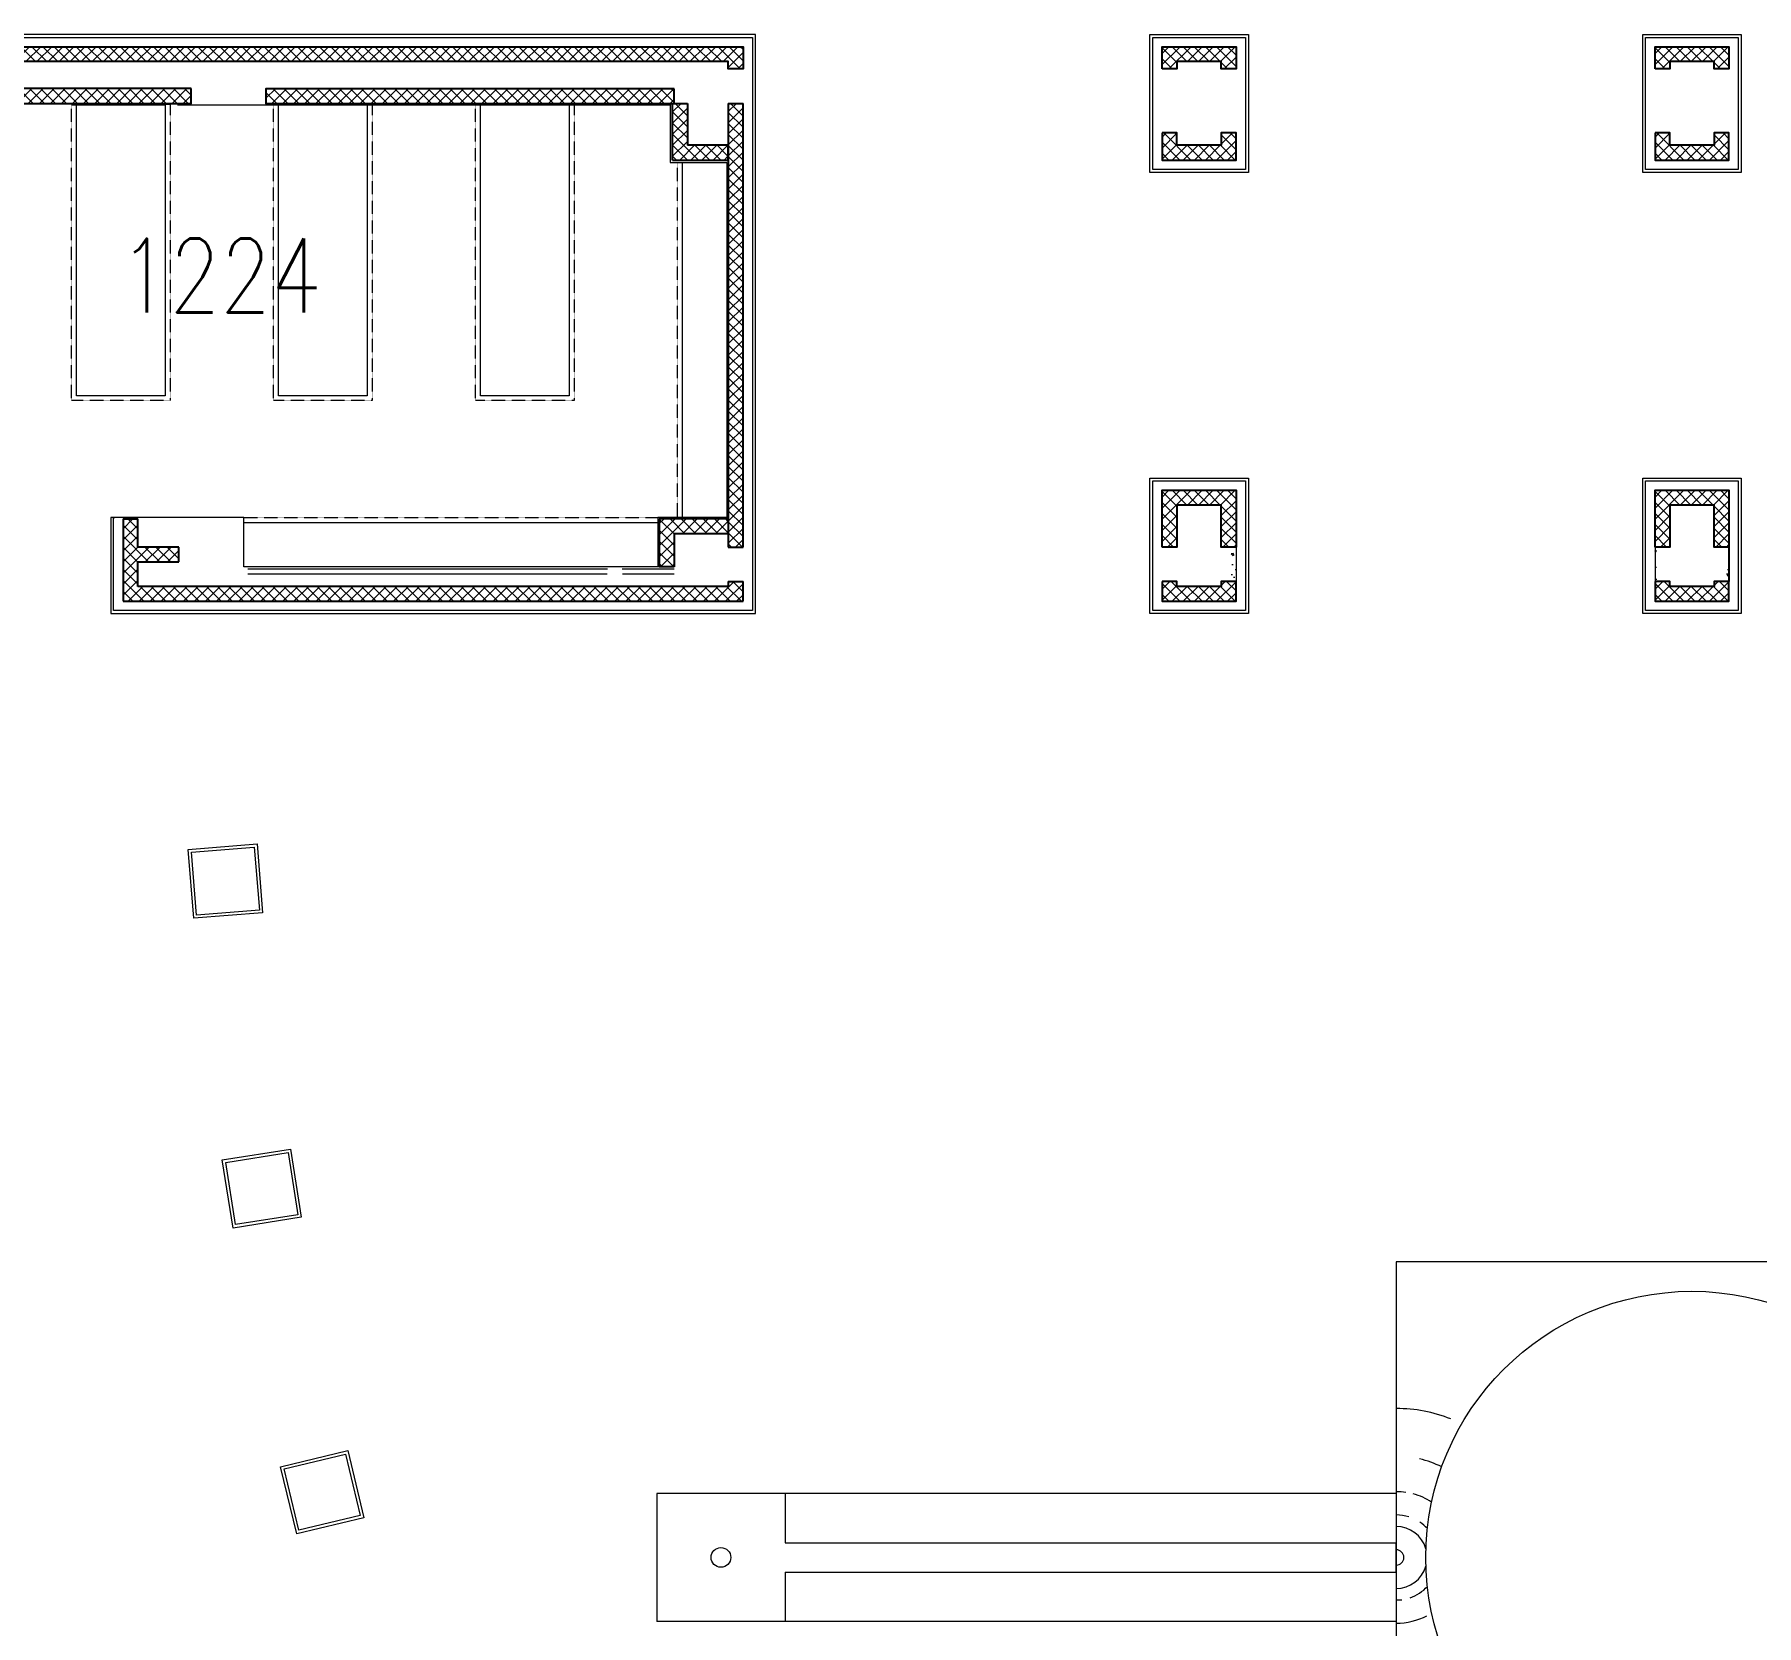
# Model space of a CAD drawing. Header units: inches. Extents: x 13084 to 220150, y 6494 to 167180.
# Drawn here: x 46302 to 63770, y 82939 to 99080 of the extents above; entities that cross this region are included whole.
import ezdxf
from ezdxf.enums import TextEntityAlignment as Align

# ---------------------------------------------------------------- set-up
doc = ezdxf.new("R2010")
doc.units = ezdxf.units.IN
doc.header["$MEASUREMENT"] = 0
doc.linetypes.add('Ground Floor$0$HIDDEN', pattern=[0.375, 0.25, -0.125])
for name, color, linetype, lineweight in [('Ground Floor$0$A-G250-M-Walls-Blockwork', 7, 'Continuous', 25), ('Ground Floor$0$A-G250-M-Walls-Concrete', 7, 'Continuous', 20), ('Ground Floor$0$A-G250-M-Water-Features', 251, 'Continuous', 20), ('Ground Floor$0$A-G252-H-Internal-Walls', 251, 'Continuous', 9), ('Ground Floor$0$A-G312-M-Wall-Cladding-Panel', 7, 'Continuous', 9), ('Ground Floor$0$A-G312-M-Wall-Finish-Plaster', 7, 'Continuous', 15), ('Ground Floor$0$A-G4-M-Furniture-and-Fittings', 251, 'Continuous', 9), ('Ground Floor$0$A-G4-M-Furniture-Built-In', 251, 'Continuous', 9), ('Ground Floor$0$A-G731-G-Site-Water-Features', 251, 'Continuous', 9), ('Ground Floor$0$Z-Z001-S-Room-Name-Identification-250', 7, 'Continuous', 15)]:
    doc.layers.add(name, color=color, linetype=linetype, lineweight=lineweight)
doc.styles.add('Ground Floor$0$Tag-RomanS', font='romans.shx', dxfattribs={"width": 0.8})
pattern_1 = [(45, (31615.24, 164129.57), (-56.1266, 56.1266), []), (135, (31615.24, 164129.57), (-56.1266, -56.1266), [])]
pattern_2 = [(140, (31615.24, 164129.57), (15.9391, 182.18467), [19.05, -209.55]), (85, (31615.24, 164129.57), (-191.05664, -35.24283), [15.24, -167.64]), (190.451, (31616.57, 164144.75), (-175.1167, 146.9425), [16.19, -178.09]), (136.1842, (31564.44, 164129.57), (42.0423, 271.07904), [28.575, -314.325]), (186.6356, (31567.94, 164152.16), (-247.4256, 237.4042), [24.285, -267.135]), (81.184, (31564.44, 164129.57), (-247.4251, 237.4046), [22.86, -251.46]), (111, (31577.14, 164154.97), (102.26552, 151.61488), [19.05, -209.55]), (56, (31577.14, 164154.97), (-184.18797, 61.80203), [15.24, -167.64]), (161.4514, (31585.66, 164167.6), (-81.92286, 213.4165), [16.19, -178.09]), (127.5, (31615.24, 164129.57), (-84.55504, 3.088603), [0, -165.608, 0, -170.18, 0, -168.275]), (97.5, (31615.24, 164129.57), (-100.18057, 66.81966), [0, -97.028, 0, -161.798, 0, -64.135]), (57.5, (31615.24, 164072.93), (5.728744, 135.590595), [0, -63.5, 0, -198.12, 0, -262.89]), (47.5, (31615.24, 164047.53), (-25.4265, 148.12918), [0, -82.55, 0, -131.572, 0, -186.69])]

# ---------------------------------------------------------------- blocks, each defined once
blk = doc.blocks.new('Ground Floor$0$tag-roomname')
at = {"lineweight": 18, "ltscale": 0.01, "style": 'Ground Floor$0$Tag-RomanS', "width": 0.8}
blk.add_attdef('ROOM_NO_2', text='', height=3, dxfattribs=at).set_placement((0, 1.612), align=Align.MIDDLE_CENTER)
at = {"linetype": 'ByBlock', "lineweight": 13, "ltscale": 0.01, "style": 'Ground Floor$0$Tag-RomanS', "width": 0.8, "flags": 1}
for tag, p in [('ROOM_NAME_1', (0, -2.288)), ('AREA', (0, -5.744))]:
    blk.add_attdef(tag, text='', height=2.8, dxfattribs=at).set_placement(p, align=Align.MIDDLE_CENTER)

msp = doc.modelspace()

# ---------------------------------------------------------------- hatches: boundary and pattern name
at = {"layer": 'Ground Floor$0$A-G252-H-Internal-Walls'}
h = msp.add_hatch(dxfattribs=at)
h.set_pattern_fill('ANSI37', color=256, scale=25, style=0)
h.set_pattern_definition(pattern_1)
h.paths.add_polyline_path([(38115, 98730), (38115, 98955), (53490, 98955), (53490, 98730), (53340, 98730), (53340, 98805), (38265, 98805), (38265, 98730)])
h = msp.add_hatch(dxfattribs=at)
h.set_pattern_fill('ANSI37', color=256, scale=25, style=0)
h.set_pattern_definition([(315, (-28384.76, 32629.57), (-56.1266, -56.1266), []), (225, (-28384.76, 32629.57), (-56.1266, 56.1266), [])])
h.paths.add_polyline_path([(57740, 98730), (57740, 98955), (58490, 98955), (58490, 98730), (58340, 98730), (58340, 98805), (57890, 98805), (57890, 98730)])
h = msp.add_hatch(dxfattribs=at)
h.set_pattern_fill('ANSI37', color=256, scale=25, style=0)
h.set_pattern_definition([(315, (-23384.76, 32629.57), (-56.1266, -56.1266), []), (225, (-23384.76, 32629.57), (-56.1266, 56.1266), [])])
h.paths.add_polyline_path([(62740, 98730), (62740, 98955), (63490, 98955), (63490, 98730), (63340, 98730), (63340, 98805), (62890, 98805), (62890, 98730)])
h = msp.add_hatch(dxfattribs=at)
h.set_pattern_fill('ANSI37', color=256, scale=25, style=0)
h.set_pattern_definition(pattern_1)
h.paths.add_polyline_path([(47890, 98530), (44690, 98530), (44690, 98380), (47890, 98380)])
h = msp.add_hatch(dxfattribs=at)
h.set_pattern_fill('ANSI37', color=256, scale=25, style=0)
h.set_pattern_definition(pattern_1)
h.paths.add_polyline_path([(52776, 98380), (52776, 98380), (52790, 98380), (52790, 98529), (48650, 98529), (48650, 98380)])
h = msp.add_hatch(dxfattribs=at)
h.set_pattern_fill('ANSI37', color=256, scale=25, style=0)
h.set_pattern_definition(pattern_1)
h.paths.add_polyline_path([(53340, 97955), (53115, 97955), (53115, 97805), (53340, 97805)])
h.paths.add_polyline_path([(53115, 97955), (52925, 97955), (52925, 98380), (52790, 98380), (52790, 98380), (52775, 98380), (52775, 97805), (53115, 97805)])
h = msp.add_hatch(dxfattribs=at)
h.set_pattern_fill('ANSI37', color=256, scale=25, style=0)
h.set_pattern_definition(pattern_1)
h.paths.add_polyline_path([(53490, 98380), (53340, 98380), (53340, 93880), (53490, 93880)])
h = msp.add_hatch(dxfattribs=at)
h.set_pattern_fill('ANSI37', color=256, scale=25, style=0)
h.set_pattern_definition([(45, (-28384.76, 164129.57), (-56.1266, 56.1266), []), (135, (-28384.76, 164129.57), (-56.1266, -56.1266), [])])
h.paths.add_polyline_path([(57740, 98080), (57740, 97805), (58490, 97805), (58490, 98080), (58340, 98080), (58340, 97955), (57890, 97955), (57890, 98080)])
h = msp.add_hatch(dxfattribs=at)
h.set_pattern_fill('ANSI37', color=256, scale=25, style=0)
h.set_pattern_definition([(45, (-23384.76, 164129.57), (-56.1266, 56.1266), []), (135, (-23384.76, 164129.57), (-56.1266, -56.1266), [])])
h.paths.add_polyline_path([(62740, 98080), (62740, 97805), (63490, 97805), (63490, 98080), (63340, 98080), (63340, 97955), (62890, 97955), (62890, 98080)])
h = msp.add_hatch(dxfattribs=at)
h.set_pattern_fill('ANSI37', color=256, scale=25, style=0)
h.set_pattern_definition([(315, (-28384.76, 28129.57), (-56.1266, -56.1266), []), (225, (-28384.76, 28129.57), (-56.1266, 56.1266), [])])
h.paths.add_polyline_path([(57740, 93880), (57740, 94455), (58490, 94455), (58490, 93880), (58340, 93880), (58340, 94305), (57890, 94305), (57890, 93880)])
h = msp.add_hatch(dxfattribs=at)
h.set_pattern_fill('ANSI37', color=256, scale=25, style=0)
h.set_pattern_definition([(315, (-23384.76, 28129.57), (-56.1266, -56.1266), []), (225, (-23384.76, 28129.57), (-56.1266, 56.1266), [])])
h.paths.add_polyline_path([(62740, 93880), (62740, 94455), (63490, 94455), (63490, 93880), (63340, 93880), (63340, 94305), (62890, 94305), (62890, 93880)])
h = msp.add_hatch(dxfattribs=at)
h.set_pattern_fill('ANSI37', color=256, scale=25, style=0)
h.set_pattern_definition(pattern_1)
h.paths.add_polyline_path([(53490, 93330), (53490, 93530), (53340, 93530), (53340, 93480), (47350, 93480), (47350, 93730), (47765, 93730), (47765, 93880), (47350, 93880), (47350, 94165), (47200, 94165), (47200, 93330)])
h = msp.add_hatch(dxfattribs=at)
h.set_pattern_fill('ANSI37', color=256, scale=25, style=0)
h.set_pattern_definition(pattern_1)
h.paths.add_polyline_path([(53340, 94015), (53340, 94165), (52640, 94165), (52640, 93680), (52790, 93680), (52790, 94015)])
h = msp.add_hatch(dxfattribs=at)
h.set_pattern_fill('AR-CONC', color=256, angle=90, style=0)
h.set_pattern_definition(pattern_2)
h.paths.add_polyline_path([(58490, 93880), (58440, 93880), (58440, 93630), (58490, 93630)])
h.paths.add_polyline_path([(58490, 93630), (58440, 93630), (58440, 93530), (58490, 93530)])
h = msp.add_hatch(dxfattribs=at)
h.set_pattern_fill('AR-CONC', color=256, angle=90, style=0)
h.set_pattern_definition(pattern_2)
h.paths.add_polyline_path([(62765, 93880), (62740, 93880), (62740, 93630), (62765, 93630)])
h.paths.add_polyline_path([(62765, 93630), (62740, 93630), (62740, 93530), (62765, 93530)])
h = msp.add_hatch(dxfattribs=at)
h.set_pattern_fill('AR-CONC', color=256, angle=90, style=0)
h.set_pattern_definition(pattern_2)
h.paths.add_polyline_path([(63490, 93880), (63465, 93880), (63465, 93630), (63490, 93630)])
h.paths.add_polyline_path([(63490, 93630), (63465, 93630), (63465, 93530), (63490, 93530)])
h = msp.add_hatch(dxfattribs=at)
h.set_pattern_fill('ANSI37', color=256, scale=25, style=0)
h.set_pattern_definition([(45, (-28384.76, 159654.57), (-56.1266, 56.1266), []), (135, (-28384.76, 159654.57), (-56.1266, -56.1266), [])])
h.paths.add_polyline_path([(57740, 93530), (57740, 93330), (58490, 93330), (58490, 93530), (58340, 93530), (58340, 93480), (57890, 93480), (57890, 93530)])
h = msp.add_hatch(dxfattribs=at)
h.set_pattern_fill('ANSI37', color=256, scale=25, style=0)
h.set_pattern_definition([(45, (-23384.8, 159654.564), (-56.1266, 56.1266), []), (135, (-23384.8, 159654.564), (-56.1266, -56.1266), [])])
h.paths.add_polyline_path([(62740, 93530), (62740, 93330), (63490, 93330), (63490, 93530), (63340, 93530), (63340, 93480), (62890, 93480), (62890, 93530)])

# ---------------------------------------------------------------- linework, layer by layer
at = {"color": 5}
msp.add_line((47200, 94165, 0), (47350, 94165, 0), dxfattribs=at)
at = {"layer": 'Ground Floor$0$A-G250-M-Walls-Blockwork'}
for p, q in [((53490, 98730), (53490, 98730)), ((52775, 98380), (52925, 98380)), ((52775, 97805), (52775, 98380)), ((52776, 98380, 0), (52926, 98380, 0)), ((52925, 98380), (52925, 97955)), ((53340, 98380), (53340, 93880)), ((53340, 98380), (53490, 98380)), ((53490, 93880), (53490, 98380)), ((53340, 97955, 0), (52925, 97955, 0)), ((53340, 97805, 0), (53340, 97955, 0)), ((52775, 97805, 0), (53340, 97805, 0)), ((47200, 94165, 0), (47200, 93330)), ((47200, 94165, 0), (47350, 94165, 0)), ((47350, 93880, 0), (47350, 94165, 0)), ((52640, 94165, 0), (52640, 93680)), ((53340, 94165, 0), (52640, 94165, 0)), ((53340, 94015, 0), (52790, 94015, 0)), ((52790, 94015, 0), (52790, 93680)), ((47765, 93880), (47350, 93880)), ((47765, 93730), (47765, 93880)), ((53340, 93880), (53490, 93880)), ((63490, 93880, 0), (63490, 93530, 0)), ((47350, 93480), (47350, 93730)), ((47350, 93730), (47765, 93730)), ((52790, 93680), (52640, 93680)), ((53340, 93480), (47350, 93480)), ((53340, 93530), (53490, 93530)), ((53340, 93530), (53340, 93480)), ((53490, 93330), (53490, 93530)), ((47200, 93330), (53490, 93330))]:
    msp.add_line(p, q, dxfattribs=at)
for points in [[(38115, 98730), (38115, 98955), (53490, 98955), (53490, 98730), (53340, 98730), (53340, 98805), (38265, 98805), (38265, 98730)], [(47890, 98530), (44690, 98530), (44690, 98380), (47890, 98380)], [(52790, 98529), (48650, 98529), (48650, 98380), (52790, 98380)]]:
    msp.add_lwpolyline(points, close=True, dxfattribs=at)
at = {"layer": 'Ground Floor$0$A-G250-M-Walls-Blockwork', "elevation": 0}
for points in [[(57740, 98730), (57740, 98955), (58490, 98955), (58490, 98730), (58340, 98730), (58340, 98805), (57890, 98805), (57890, 98730)], [(62740, 98730), (62740, 98955), (63490, 98955), (63490, 98730), (63340, 98730), (63340, 98805), (62890, 98805), (62890, 98730)], [(57740, 98080), (57740, 97805), (58490, 97805), (58490, 98080), (58340, 98080), (58340, 97955), (57890, 97955), (57890, 98080)], [(62740, 98080), (62740, 97805), (63490, 97805), (63490, 98080), (63340, 98080), (63340, 97955), (62890, 97955), (62890, 98080)], [(57740, 93880), (57740, 94455), (58490, 94455), (58490, 93880), (58340, 93880), (58340, 94305), (57890, 94305), (57890, 93880)], [(62740, 93880), (62740, 94455), (63490, 94455), (63490, 93880), (63340, 93880), (63340, 94305), (62890, 94305), (62890, 93880)], [(57740, 93530), (57740, 93330), (58490, 93330), (58490, 93530), (58340, 93530), (58340, 93480), (57890, 93480), (57890, 93530)], [(62740, 93530), (62740, 93330), (63490, 93330), (63490, 93530), (63340, 93530), (63340, 93480), (62890, 93480), (62890, 93530)]]:
    msp.add_lwpolyline(points, close=True, dxfattribs=at)
at = {"layer": 'Ground Floor$0$A-G250-M-Walls-Concrete'}
for p, q in [((58490, 93880, 0), (58490, 93530, 0)), ((62740, 93880, 0), (62740, 93521, 0))]:
    msp.add_line(p, q, dxfattribs=at)
at = {"layer": 'Ground Floor$0$A-G250-M-Water-Features'}
for p, q in [((52615, 84280, 0), (52615, 82980, 0)), ((60115, 84280, 0), (52615, 84280, 0)), ((60115, 83480, 0), (60115, 83780, 0)), ((60115, 82980, 0), (52615, 82980, 0))]:
    msp.add_line(p, q, dxfattribs=at)
msp.add_lwpolyline([(66115, 86630), (60115, 86630), (60115, 80630), (66115, 80630)], close=True, dxfattribs=at)
at = {"layer": 'Ground Floor$0$A-G312-M-Wall-Cladding-Panel'}
msp.add_lwpolyline([(47075, 94180), (47075, 93205), (53615, 93205), (53615, 99080), (38024, 99080), (38024, 99050), (53585, 99050), (53585, 93235), (47105, 93235), (47105, 94180), (47075, 94180)], dxfattribs=at)
for points in [[(57615, 99080), (58615, 99080), (58615, 97680), (57615, 97680)], [(57645, 99050), (58585, 99050), (58585, 97710), (57645, 97710)], [(62615, 99080), (63615, 99080), (63615, 97680), (62615, 97680)], [(62645, 99050), (63585, 99050), (63585, 97710), (62645, 97710)], [(57615, 94580), (58615, 94580), (58615, 93205), (57615, 93205)], [(57645, 94550), (58585, 94550), (58585, 93235), (57645, 93235)], [(62615, 94580), (63615, 94580), (63615, 93205), (62615, 93205)], [(62645, 94550), (63585, 94550), (63585, 93235), (62645, 93235)], [(48560, 90868), (48615, 90170), (47917, 90115), (47862, 90813)], [(48532, 90835), (48583, 90197), (47945, 90147), (47894, 90785)], [(48899, 87773), (49008, 87081), (48317, 86972), (48207, 87663)], [(48874, 87738), (48974, 87106), (48342, 87006), (48242, 87638)], [(49479, 84714), (49642, 84033), (48962, 83870), (48798, 84550)], [(49457, 84678), (49606, 84055), (48984, 83906), (48835, 84528)]]:
    msp.add_lwpolyline(points, close=True, dxfattribs=at)
at = {"layer": 'Ground Floor$0$A-G312-M-Wall-Finish-Plaster'}
for p, q in [((53325, 97780), (53325, 94180)), ((48425, 94180, 0), (47105, 94180, 0)), ((47105, 94180, 0), (47105, 94165, 0)), ((48425, 93880), (48425, 94180, 0)), ((52625, 94180, 0), (52625, 93680)), ((53325, 94180, 0), (52625, 94180, 0)), ((52128, 93680), (48465, 93680)), ((52113, 93655), (48465, 93655)), ((52790, 93680), (52248, 93680)), ((52790, 93655), (52263, 93655)), ((52111, 93605), (48465, 93605)), ((52790, 93605), (52265, 93605))]:
    msp.add_line(p, q, dxfattribs=at)
at = {"layer": 'Ground Floor$0$A-G312-M-Wall-Finish-Plaster', "elevation": 0}
msp.add_lwpolyline([(47753, 98365), (52751, 98365), (52751, 97780), (53325, 97780)], dxfattribs=at)
at = {"layer": 'Ground Floor$0$A-G4-M-Furniture-and-Fittings', "linetype": 'Ground Floor$0$HIDDEN', "elevation": 0}
for points in [[(46678, 98365), (47678, 98365), (47678, 95365), (46678, 95365)], [(48727, 98365), (49727, 98365), (49727, 95365), (48727, 95365)], [(50776, 98365), (51776, 98365), (51776, 95365), (50776, 95365)], [(52825, 97780), (53325, 97780), (53325, 94180), (52825, 94180)], [(48425, 94180), (52625, 94180), (52625, 93680), (48425, 93680)]]:
    msp.add_lwpolyline(points, close=True, dxfattribs=at)
at = {"layer": 'Ground Floor$0$A-G4-M-Furniture-and-Fittings', "elevation": 0}
for points in [[(46728, 98365), (47628, 98365), (47628, 95415), (46728, 95415)], [(48777, 98365), (49677, 98365), (49677, 95415), (48777, 95415)], [(50826, 98365), (51726, 98365), (51726, 95415), (50826, 95415)], [(52875, 97780), (53325, 97780), (53325, 94180), (52875, 94180)], [(48425, 94130), (52625, 94130), (52625, 93680), (48425, 93680)]]:
    msp.add_lwpolyline(points, close=True, dxfattribs=at)
at = {"layer": 'Ground Floor$0$A-G4-M-Furniture-Built-In'}
for p, q in [((53915, 84280, 0), (53915, 83780, 0)), ((53915, 83780, 0), (60115, 83780, 0)), ((53915, 83480, 0), (60115, 83480, 0)), ((53915, 83480, 0), (53915, 82980, 0))]:
    msp.add_line(p, q, dxfattribs=at)
for centre, radius in [((63115, 83630, 0), 2700), ((53265, 83630, 0), 100)]:
    msp.add_circle(centre, radius, dxfattribs=at)
at = {"layer": 'Ground Floor$0$A-G731-G-Site-Water-Features'}
for centre, radius, start, end in [((60115, 83630, 0), 1511, 68.4551, 90), ((60115, 83630, 0), 1028, 63.3446, 76.7122), ((60115, 83630, 0), 667, 81.5604, 90), ((60115, 83630, 0), 667, 57.4221, 75.0206), ((60115, 83630, 0), 431, 72.6435, 90), ((60115, 83630, 0), 314, 16.4201, 90), ((60107, 83626, 0), 439, 42.4746, 55.9357), ((60115, 83630, 0), 77.4, 270, 90), ((60115, 83630, 0), 314, 270, 343.5799), ((60108, 83637, 0), 442, 289.6298, 317.1228), ((60122, 83665, 0), 466, 269.2303, 276.2911), ((60116, 83634, 0), 671, 269.964, 297.5922)]:
    msp.add_arc(centre, radius, start, end, dxfattribs=at)

# ---------------------------------------------------------------- block references
at = {"layer": 'Ground Floor$0$Z-Z001-S-Room-Name-Identification-250'}
ref = msp.add_blockref('Ground Floor$0$tag-roomname', (48186, 96231), dxfattribs=dict(at, xscale=250, yscale=250, zscale=250))
ref.add_attrib('ROOM_NO_2', '1224', dxfattribs={"layer": '0', "lineweight": 18, "ltscale": 0.01, "height": 750, "style": 'Ground Floor$0$Tag-RomanS', "width": 0.8}).set_placement((48186, 96634), align=Align.MIDDLE_CENTER)

doc.saveas('drawing.dxf')
